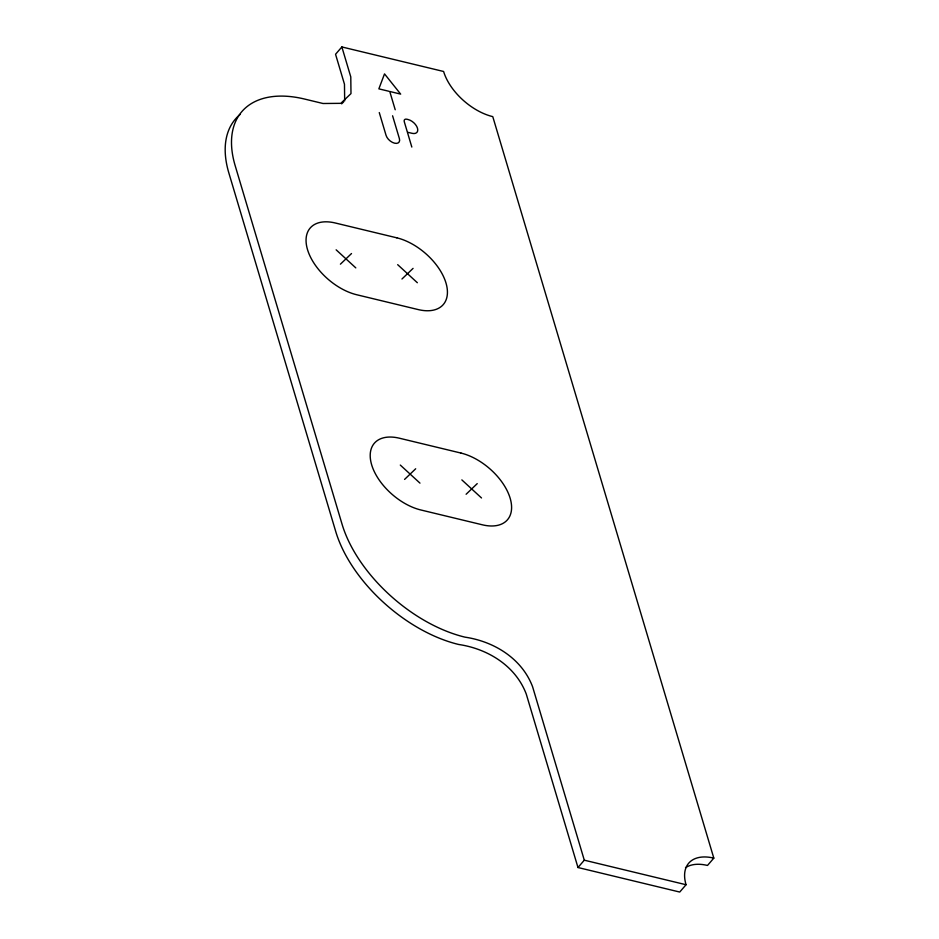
<?xml version="1.0" encoding="UTF-8"?>
<svg xmlns="http://www.w3.org/2000/svg" width="939" height="939" viewBox="0 0 939 939"><rect width="100%" height="100%" fill="white"/><g stroke="black" fill="none" stroke-linecap="round" stroke-linejoin="round"><path stroke-width="1.41" d="M685.505 867.73A47.243 27.114 40.8 0 1 707.501 865.453L713.816 858.129L492.775 116.636A47.243 27.114 40.8 0 1 443.607 71.481L341.866 46.95L335.552 54.274L344.472 84.228L344.672 100.931M713.816 858.129A47.243 27.114 40.8 0 0 686.045 884.726L679.73 892.05L577.978 867.519L584.293 860.183L532.589 686.738C521.884 658.45 493.984 641.431 464.981 637.147A118.114 67.772 40.8 0 1 342.078 524.267L235.137 165.546A118.114 67.772 40.8 0 1 304.576 99.053L323.016 103.501L340.822 103.337L350.986 93.595L350.787 76.904L341.866 46.95M341.62 103.842L343.651 101.905M340.411 264.176L351.515 253.542M401.962 279.012L413.066 268.378M404.58 479.406L415.684 468.772M466.12 494.254L477.235 483.62M388.992 91.294L378.863 88.853L384.521 73.888L400.66 94.111L389.767 91.482L395.213 109.757M408.16 132.376L412.127 133.326A9.108 5.223 40.8 0 0 417.479 128.209A9.108 5.223 40.8 0 0 408.007 119.499L406.88 119.23A4.425 2.547 40.8 0 0 404.275 121.718L411.822 147.059M584.293 860.183L686.045 884.726M397.678 264.669L417.35 282.733M336.139 249.821L355.799 267.885M461.847 479.899L481.507 497.963M400.296 465.063L419.968 483.127M392.584 115.779L399.38 138.585A8.169 4.683 40.8 0 1 394.58 143.186A8.169 4.683 40.8 0 1 386.07 135.38L379.274 112.574M577.978 867.519L526.274 694.074C515.57 665.774 487.67 648.767 458.666 644.471A118.114 67.772 40.8 0 1 335.763 531.603L228.823 172.87A118.114 67.772 40.8 0 1 240.114 114.429M396.821 237.825L335.27 222.989A47.243 27.114 40.8 0 0 307.499 249.574A47.243 27.114 40.8 0 0 356.656 294.729L418.207 309.577A47.243 27.114 40.8 0 0 445.978 282.979A47.243 27.114 40.8 0 0 396.821 237.825M460.99 453.068L399.439 438.22A47.243 27.114 40.8 0 0 371.656 464.817A47.243 27.114 40.8 0 0 420.825 509.971L482.376 524.807A47.243 27.114 40.8 0 0 510.147 498.21A47.243 27.114 40.8 0 0 460.99 453.068"/></g></svg>
